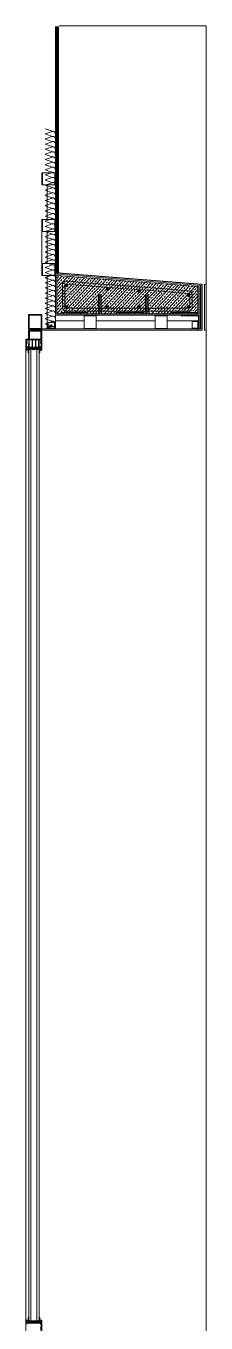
# Model space of a CAD drawing. Header units: metres. Extents: x -175 to 101, y -7 to 93.
# Drawn here: x 100.699 to 101.356, y -2.375 to 2.37 of the extents above; entities that cross this region are included whole.
import ezdxf

# ---------------------------------------------------------------- set-up
doc = ezdxf.new("R2010")
doc.units = ezdxf.units.M
doc.linetypes.add('HIDDEN', pattern=[0.375, 0.25, -0.125])
for name, color, linetype, lineweight, transparency in [('DC_AISLAMIENTO', 14, 'Continuous', 9, 0.3), ('DC_ARMADURA', 251, 'Continuous', 9, 0.3), ('DC_LINEA DISCONTINUA', 251, 'HIDDEN', 9, 0.3), ('DC_SOMBREADO', 252, 'Continuous', 9, 0.4), ('DC_TRANSPARENTE', 251, 'Continuous', 9, 0.4), ('DG_CALLES', 250, 'Continuous', 9, 0.5)]:
    doc.layers.add(name, color=color, linetype=linetype, lineweight=lineweight, transparency=transparency)
doc.layers.add('DC_LINEA', color=251, linetype='Continuous', lineweight=9)

# ---------------------------------------------------------------- blocks, each defined once
blk = doc.blocks.new('AISLM1')
at = {"layer": 'DC_AISLAMIENTO'}
for p, q in [((-6235.44, 2491.68), (-6235.419, 2491.743)), ((-6235.417, 2491.743), (-6235.396, 2491.68))]:
    blk.add_line(p, q, dxfattribs=at)
blk.add_arc((-6235.44, 2491.749), 0.0225, 345, 90, dxfattribs=at)
blk = doc.blocks.new('123123')
at = {"layer": 'DC_ARMADURA'}
h = blk.add_hatch(color=256, dxfattribs=at)
edge = h.paths.add_edge_path()
edge.add_arc((60.5671, 3.0814), 0.005, 0, 360)
h = blk.add_hatch(color=256, dxfattribs=at)
edge = h.paths.add_edge_path()
edge.add_arc((60.7198, 3.0695), 0.005, 0, 360)
h = blk.add_hatch(color=256, dxfattribs=at)
edge = h.paths.add_edge_path()
edge.add_arc((60.834, 3.0606), 0.005, 0, 360)
h = blk.add_hatch(color=256, dxfattribs=at)
edge = h.paths.add_edge_path()
edge.add_arc((61.0141, 3.0467), 0.005, 0, 360)
h = blk.add_hatch(color=256, dxfattribs=at)
edge = h.paths.add_edge_path()
edge.add_arc((60.5678, 3.0028), 0.005, 0, 360)
h = blk.add_hatch(color=256, dxfattribs=at)
edge = h.paths.add_edge_path()
edge.add_arc((60.7186, 3.0028), 0.005, 0, 360)
h = blk.add_hatch(color=256, dxfattribs=at)
edge = h.paths.add_edge_path()
edge.add_arc((60.8335, 3.0028), 0.005, 0, 360)
h = blk.add_hatch(color=256, dxfattribs=at)
edge = h.paths.add_edge_path()
edge.add_arc((61.0143, 3.0028), 0.005, 0, 360)
at = {"layer": 'DC_LINEA', "transparency": 33554610}
h = blk.add_hatch(color=256, dxfattribs=at)
h.dxf.hatch_style = 1
edge = h.paths.add_edge_path()
edge.add_arc((60.5443, 3.1331), 0.00612, 183.7676, 259.61)
edge.add_line((60.5432, 3.127), (60.5382, 3.1274))
edge.add_line((60.5382, 3.1274), (60.5382, 3.1327))
h = blk.add_hatch(color=256, dxfattribs=at)
h.dxf.hatch_style = 1
edge = h.paths.add_edge_path()
edge.add_arc((60.5342, 3.1238), 0.00612, 183.7676, 259.61)
edge.add_line((60.5331, 3.1178), (60.5281, 3.1181))
edge.add_line((60.5281, 3.1181), (60.5281, 3.1234))
at = {"layer": 'DC_SOMBREADO', "linetype": 'Continuous', "true_color": 0x000000, "transparency": 33554495}
h = blk.add_hatch(dxfattribs=at)
h.set_pattern_fill('BRASS', color=18, scale=0.0025, angle=47)
h.set_pattern_definition([(47, (6278.254386, -2497.886408), (-0.011610240013, 0.010826723966), []), (47, (6278.24858, -2497.880995), (-0.011610240013, 0.010826723966), [0.0079375, -0.00396875])])
h.paths.add_polyline_path([(60.5331, 3.1178), (61.0481, 3.0774), (61.0481, 2.9774), (60.5331, 2.9774)])
at = {"layer": 'DG_CALLES', "linetype": 'Continuous', "true_color": 0x636466, "transparency": 33554483}
h = blk.add_hatch(color=251, dxfattribs=at)
h.dxf.hatch_style = 1
h.paths.add_polyline_path([(61.0481, 3.0774), (61.0531, 3.0769), (61.0531, 2.9724), (60.5281, 2.9724), (60.5281, 3.1182), (60.5331, 3.1178), (60.5331, 2.9774), (61.0481, 2.9774)])
blk.add_line((60.4332, 2.9141), (60.4749, 2.9141))
blk.add_lwpolyline([(60.4332, 2.9141), (60.4332, 2.8851), (60.4749, 2.8851)])
for points in [[(60.4321, 2.8819), (60.4427, 2.8819), (60.4427, 2.8561), (60.4321, 2.8561)], [(60.4549, 2.8561), (60.4443, 2.8561), (60.4443, 2.8819), (60.4549, 2.8819)], [(60.4559, 2.8819), (60.4665, 2.8819), (60.4665, 2.8561), (60.4559, 2.8561)]]:
    blk.add_lwpolyline(points, close=True)
at = {"layer": 'DC_ARMADURA', "ltscale": 0.2}
for p, q in [((60.5536, 2.9995), (60.5536, 3.0853)), ((61.017, 3.0615), (60.5643, 3.0967)), ((61.0164, 3.0515), (60.5651, 3.0866)), ((60.5621, 3.0836), (60.562, 3.0012)), ((61.0192, 3.0482), (61.0193, 3.0012)), ((61.0276, 2.9995), (61.0277, 3.0494)), ((61.0159, 2.9978), (60.5653, 2.9978)), ((61.0159, 2.9878), (60.5653, 2.9878))]:
    blk.add_line(p, q, dxfattribs=at)
for centre in [(60.5671, 3.0814), (60.7198, 3.0695), (60.834, 3.0606), (61.0141, 3.0467), (60.5678, 3.0028), (60.7186, 3.0028), (60.8335, 3.0028), (61.0143, 3.0028)]:
    blk.add_circle(centre, 0.005, dxfattribs=at)
for centre, radius, start, end in [((60.5653, 3.0851), 0.0117, 94.7636, 180.2813), ((60.5652, 3.0835), 0.00311, 91.0654, 184.2186), ((61.0159, 3.0482), 0.00332, 359.8358, 85.3543), ((61.0151, 3.0491), 0.0126, 359.8255, 81.877), ((60.5653, 2.9995), 0.0117, 180, 270), ((60.5653, 3.0012), 0.00333, 180, 270), ((61.0159, 3.0012), 0.00333, 270, 0), ((61.0159, 2.9995), 0.0117, 270, 0)]:
    blk.add_arc(centre, radius, start, end, dxfattribs=at)
at = {"layer": 'DC_LINEA', "linetype": 'Continuous'}
for p, q in [((61.0781, 3.085), (61.0781, 4.0307)), ((60.4981, 3.3224), (60.4981, 3.449)), ((60.4781, 3.1224), (60.4781, 3.3234)), ((60.4981, 3.1623), (60.4981, 3.2782)), ((60.4981, 2.9224), (60.4981, 3.1182)), ((60.5281, 3.1182), (60.5331, 3.1178)), ((61.0481, 3.0774), (60.5331, 3.1178)), ((60.535, 3.1227), (61.0572, 3.0816)), ((61.0731, 3.0854), (61.0731, 2.9174)), ((61.0731, 3.0854), (61.0781, 3.085)), ((61.0781, 3.085), (61.0781, 2.9174)), ((61.0481, 3.0774), (61.0531, 3.0769)), ((61.0531, 3.0769), (61.0531, 2.9724)), ((61.0581, 3.0806), (61.0581, 2.9233)), ((61.0531, 2.9724), (61.0531, 2.9922)), ((60.5281, 2.9724), (61.0231, 2.9724)), ((60.5281, 2.9724), (60.5281, 2.9224)), ((60.5281, 2.9524), (60.6326, 2.9524)), ((60.6767, 2.9524), (60.892, 2.9524)), ((60.9361, 2.9524), (61.05, 2.9524)), ((60.9896, 2.9724), (61.0531, 2.9724)), ((61.0781, -1.1154), (61.0781, 2.967)), ((60.43, 2.9224), (61.0458, 2.9224)), ((60.43, 2.9174), (61.0458, 2.9174)), ((60.4981, 2.9307), (60.5281, 2.9307)), ((61.0458, 2.9174), (61.0458, 2.9224)), ((61.0476, 2.9174), (61.0476, 2.9243)), ((61.0476, 2.9174), (61.0631, 2.9174)), ((61.0481, 2.9243), (61.0499, 2.9243)), ((61.0495, 2.9243), (61.0495, 2.9224)), ((61.0495, 2.9224), (61.0531, 2.9224)), ((61.0572, 2.9224), (61.0495, 2.9224)), ((61.0731, 2.9174), (61.0781, 2.9174))]:
    blk.add_line(p, q, dxfattribs=at)
at = {"layer": 'DC_LINEA', "lineweight": 25}
for p, q in [((61.0486, 2.9492), (61.0504, 2.9492)), ((60.5013, 2.9242), (60.5013, 2.9224)), ((60.525, 2.9242), (60.525, 2.9224)), ((61.0486, 2.9255), (61.0504, 2.9255))]:
    blk.add_line(p, q, dxfattribs=at)
at = {"layer": 'DC_LINEA'}
blk.add_line((60.43, 2.9174), (60.4781, 2.9174), dxfattribs=at)
at = {"layer": 'DC_LINEA', "color": 7, "lineweight": 0}
for p, q in [((60.4749, 2.9141), (60.4749, 2.8851)), ((60.4305, 2.8017), (60.4305, 1.0479)), ((60.4385, 1.0479), (60.4385, 2.8017)), ((60.4601, 2.8017), (60.4601, 1.0479)), ((60.4681, 1.0479), (60.4681, 2.8017)), ((60.4305, -0.6613), (60.4305, 1.0479)), ((60.4385, 1.0479), (60.4385, -0.6613)), ((60.4601, -0.6613), (60.4601, 1.0479)), ((60.4681, 1.0479), (60.4681, -0.6613))]:
    blk.add_line(p, q, dxfattribs=at)
at = {"layer": 'DC_LINEA', "lineweight": 25}
for points in [[(60.5281, 4.0289), (60.5281, 3.3734)], [(60.5332, 4.0289), (60.5332, 3.3734)], [(60.5382, 4.0289), (60.5382, 3.3734)], [(60.5281, 3.3734), (60.5281, 3.1182)], [(60.5332, 3.3734), (60.5332, 3.1246)], [(61.0486, 2.9492), (61.0486, 2.9255)], [(60.525, 2.9242), (60.5013, 2.9242)]]:
    blk.add_lwpolyline(points, dxfattribs=at)
at = {"layer": 'DC_LINEA', "lineweight": 15}
for points in [[(60.4781, 3.449), (60.4808, 3.449), (60.4808, 3.4932), (60.4781, 3.4932)], [(60.4781, 3.449), (60.4781, 3.4932)], [(60.4808, 3.4932), (60.5281, 3.4932), (60.5281, 3.449), (60.4808, 3.449)], [(60.5264, 3.4932), (60.5264, 3.449)], [(60.4781, 3.2782), (60.4808, 3.2782), (60.4808, 3.3224), (60.4781, 3.3224)], [(60.4781, 3.2782), (60.4781, 3.3224)], [(60.4808, 3.3224), (60.5281, 3.3224), (60.5281, 3.2782), (60.4808, 3.2782)], [(60.5264, 3.3224), (60.5264, 3.2782)], [(60.4781, 3.1182), (60.4808, 3.1182), (60.4808, 3.1623), (60.4781, 3.1623)], [(60.4781, 3.1182), (60.4781, 3.1623)], [(60.4808, 3.1623), (60.5281, 3.1623), (60.5281, 3.1182), (60.4808, 3.1182)], [(60.5264, 3.1623), (60.5264, 3.1182)], [(60.6326, 2.9724), (60.6326, 2.9697), (60.6767, 2.9697), (60.6767, 2.9724)], [(60.6326, 2.9724), (60.6767, 2.9724)], [(60.6767, 2.9697), (60.6767, 2.9224), (60.6326, 2.9224), (60.6326, 2.9697)], [(60.8925, 2.9724), (60.8925, 2.9697), (60.9367, 2.9697), (60.9367, 2.9724)], [(60.8925, 2.9724), (60.9367, 2.9724)], [(60.9367, 2.9697), (60.9367, 2.9224), (60.8925, 2.9224), (60.8925, 2.9697)], [(60.6767, 2.9241), (60.6326, 2.9241)], [(60.9367, 2.9241), (60.8925, 2.9241)]]:
    blk.add_lwpolyline(points, dxfattribs=at)
at = {"layer": 'DC_LINEA', "lineweight": 25}
blk.add_lwpolyline([(60.5382, 3.3734), (60.5382, 3.1274), (61.062, 3.0863, -0.39143), (61.0631, 3.085), (61.0631, 2.9174)], format="xyb", dxfattribs=at)
at = {"layer": 'DC_LINEA'}
for points in [[(60.5382, 3.1327, 0.343558), (60.5432, 3.127), (60.5382, 3.1274)], [(60.5281, 3.1234, 0.343558), (60.5331, 3.1178), (60.5281, 3.1181)]]:
    blk.add_lwpolyline(points, format="xyb", close=True, dxfattribs=at)
at = {"layer": 'DC_LINEA', "linetype": 'Continuous'}
for points in [[(61.0531, 3.0769), (61.0531, 2.9724), (60.5281, 2.9724), (60.5281, 3.1182)], [(61.0481, 3.0774), (61.0481, 2.9774), (60.5331, 2.9774), (60.5331, 3.1178)], [(61.0504, 2.9697), (60.9879, 2.9697), (60.9879, 2.9724), (61.0531, 2.9724), (61.0531, 2.9705)], [(61.0531, 2.9705), (61.0531, 2.9229), (61.0504, 2.9229), (61.0504, 2.9697)]]:
    blk.add_lwpolyline(points, dxfattribs=at)
at = {"layer": 'DC_LINEA', "lineweight": 25}
for points in [[(60.4781, 2.9734), (60.43, 2.9734), (60.43, 2.9224), (60.4781, 2.9224)], [(60.4769, 2.9722), (60.431, 2.9722), (60.431, 2.9236), (60.4769, 2.9236)]]:
    blk.add_lwpolyline(points, close=True, dxfattribs=at)
at = {"layer": 'DC_LINEA', "color": 7, "lineweight": 0}
for points in [[(60.475, 2.8819), (60.4681, 2.8819), (60.4681, 2.8561), (60.4718, 2.8561), (60.4718, 2.8545), (60.4268, 2.8545), (60.4268, 2.8561), (60.4305, 2.8561), (60.4305, 2.8819), (60.4236, 2.8819), (60.4236, 2.8735), (60.4247, 2.8735), (60.4247, 2.8703), (60.4236, 2.8703), (60.4236, 2.8714), (60.4226, 2.8714), (60.4226, 2.8566), (60.4236, 2.8566), (60.4236, 2.8582), (60.4247, 2.8582), (60.4247, 2.8519), (60.4236, 2.8519), (60.4236, 2.8535), (60.4226, 2.8535), (60.4226, 2.8461), (60.4236, 2.8461), (60.4236, 2.8476), (60.4242, 2.8476), (60.4247, 2.8476), (60.4247, 2.8445), (60.4205, 2.8445), (60.4205, 2.8851), (60.43, 2.8851), (60.43, 2.9174)], [(60.475, 2.8819), (60.475, 2.8735), (60.4739, 2.8735), (60.4739, 2.8703), (60.475, 2.8703), (60.475, 2.8714), (60.476, 2.8714), (60.476, 2.8566), (60.475, 2.8566), (60.475, 2.8582), (60.4739, 2.8582), (60.4739, 2.8519), (60.475, 2.8519), (60.475, 2.8535), (60.476, 2.8535), (60.476, 2.8461), (60.475, 2.8461), (60.475, 2.8476), (60.4744, 2.8476), (60.4739, 2.8476), (60.4739, 2.8445), (60.4781, 2.8445), (60.4781, 2.8851), (60.4781, 2.9174)], [(60.4385, 2.8466), (60.4305, 2.8466), (60.4305, 2.8017)], [(60.4385, 2.8017), (60.4385, 2.8466), (60.4496, 2.8461), (60.4601, 2.8466), (60.4601, 2.8017)], [(60.4681, 2.8017), (60.4681, 2.8466), (60.4601, 2.8466)], [(60.4385, -0.7062), (60.4305, -0.7062), (60.4305, -0.6613)], [(60.4385, -0.6613), (60.4385, -0.7062), (60.4496, -0.7057), (60.4601, -0.7062), (60.4601, -0.6613)], [(60.4681, -0.6613), (60.4681, -0.7062), (60.4601, -0.7062)], [(60.4718, -0.7157), (60.4718, -0.7141), (60.4268, -0.7141), (60.4268, -0.7157)], [(60.4247, -0.7179), (60.4247, -0.7115), (60.4236, -0.7115), (60.4236, -0.7131), (60.4226, -0.7131), (60.4226, -0.7057), (60.4236, -0.7057), (60.4236, -0.7073), (60.4242, -0.7073), (60.4247, -0.7073), (60.4247, -0.7041), (60.4205, -0.7041), (60.4205, -0.7447)], [(60.475, -0.7415), (60.475, -0.7331), (60.4739, -0.7331), (60.4739, -0.7299), (60.475, -0.7299), (60.475, -0.731), (60.476, -0.731), (60.476, -0.7163), (60.475, -0.7163), (60.475, -0.7179), (60.4739, -0.7179), (60.4739, -0.7115), (60.475, -0.7115), (60.475, -0.7131), (60.476, -0.7131), (60.476, -0.7057), (60.475, -0.7057), (60.475, -0.7073), (60.4744, -0.7073), (60.4739, -0.7073), (60.4739, -0.7041), (60.4781, -0.7041), (60.4781, -0.7447), (60.4781, -0.777)]]:
    blk.add_lwpolyline(points, dxfattribs=at)
for points in [[(60.4448, 2.8492), (60.4432, 2.8503), (60.4385, 2.8503), (60.4369, 2.8492), (60.4295, 2.8492), (60.4295, 2.8344), (60.4279, 2.8344), (60.4279, 2.8529), (60.4707, 2.8529), (60.4707, 2.8344), (60.4691, 2.8344), (60.4691, 2.8492), (60.4617, 2.8492), (60.4607, 2.8503), (60.4554, 2.8503), (60.4538, 2.8492)], [(60.4448, -0.7089), (60.4432, -0.7099), (60.4385, -0.7099), (60.4369, -0.7089), (60.4295, -0.7089), (60.4295, -0.694), (60.4279, -0.694), (60.4279, -0.7126), (60.4707, -0.7126), (60.4707, -0.694), (60.4691, -0.694), (60.4691, -0.7089), (60.4617, -0.7089), (60.4607, -0.7099), (60.4554, -0.7099), (60.4538, -0.7089)]]:
    blk.add_lwpolyline(points, close=True, dxfattribs=at)
at = {"layer": 'DC_LINEA', "color": 8, "lineweight": 5, "true_color": 0x767676}
for points in [[(60.4279, 2.8492), (60.4279, 2.8498)], [(60.4279, -0.7089), (60.4279, -0.7094)]]:
    blk.add_lwpolyline(points, dxfattribs=at)
at = {"layer": 'DC_LINEA', "color": 8, "lineweight": 0, "true_color": 0x767676}
for points in [[(60.4205, 2.8445), (60.4205, 2.8017), (60.4205, 1.0479)], [(60.4205, -0.7041), (60.4205, -0.6613), (60.4205, 1.0479)]]:
    blk.add_lwpolyline(points, dxfattribs=at)
at = {"layer": 'DC_LINEA DISCONTINUA', "linetype": 'Continuous'}
for p, q in [((60.5373, 3.1267), (60.5332, 3.1246)), ((60.5373, 3.1267), (60.535, 3.1227)), ((60.5382, 3.1274), (60.5373, 3.1267))]:
    blk.add_line(p, q, dxfattribs=at)
at = {"layer": 'DC_LINEA DISCONTINUA', "ltscale": 0.0004, "transparency": 33554559}
blk.add_line((61.0481, 2.9824), (60.5331, 2.9824), dxfattribs=at)
for points in [[(60.69, 2.9824), (60.69, 3.0474), (60.685, 3.0474), (60.685, 2.9824)], [(60.695, 2.9824), (60.695, 3.0474), (60.69, 3.0474), (60.69, 2.9824)], [(60.8565, 2.9824), (60.8565, 3.0474), (60.8615, 3.0474), (60.8615, 2.9824)], [(60.8615, 2.9824), (60.8615, 3.0474), (60.8665, 3.0474), (60.8665, 2.9824)]]:
    blk.add_lwpolyline(points, dxfattribs=at)
at = {"layer": 'DC_TRANSPARENTE', "linetype": 'Continuous'}
for p, q in [((61.0781, 4.0307), (60.5418, 4.0307)), ((61.0481, 3.0774), (60.5331, 3.1178)), ((61.0581, 3.0806), (61.0572, 3.0816)), ((61.0581, 2.9233), (61.0572, 2.9224)), ((60.43, 2.8599), (60.43, 2.8674))]:
    blk.add_line(p, q, dxfattribs=at)
at = {"layer": 'DC_TRANSPARENTE', "transparency": 33554508}
for points in [[(60.525, 2.9456), (60.5013, 2.9456), (60.5013, 2.9242)], [(60.525, 2.9455), (60.525, 2.9242)], [(61.0272, 2.9492), (61.0272, 2.9255), (61.0486, 2.9255)], [(61.0273, 2.9492), (61.0486, 2.9492)]]:
    blk.add_lwpolyline(points, dxfattribs=at)
for radius in [0.00278, 0.000695]:
    blk.add_circle((60.5134, 2.935), radius, dxfattribs=at)
at = {"layer": 'DC_AISLAMIENTO', "linetype": 'Continuous', "rotation": 270}
for p, xscale, yscale, zscale in [((-977.7094, 2601.7346), -0.4166664258867377, 0.4166664258867377, 0.4166664258867377), ((-977.7094, 2601.7158), -0.4166664258867377, 0.4166664258867377, 0.4166664258867377), ((-977.7094, 2601.6971), -0.4166664258867377, 0.4166664258867377, 0.4166664258867377), ((-977.7094, 2601.6783), -0.4166664258867377, 0.4166664258867377, 0.4166664258867377), ((-977.7094, 2601.6596), -0.4166664258867377, 0.4166664258867377, 0.4166664258867377), ((-977.7094, 2601.6408), -0.4166664258867377, 0.4166664258867377, 0.4166664258867377), ((-977.7094, 2601.6221), -0.4166664258867377, 0.4166664258867377, 0.4166664258867377), ((-977.7094, 2601.6033), -0.4166664258867377, 0.4166664258867377, 0.4166664258867377), ((-977.7094, 2601.5846), -0.4166664258867377, 0.4166664258867377, 0.4166664258867377), ((-977.7094, 2601.5658), -0.4166664258867377, 0.4166664258867377, 0.4166664258867377), ((-977.7094, 2601.5471), -0.4166664258867377, 0.4166664258867377, 0.4166664258867377), ((-977.7094, 2601.5283), -0.4166664258867377, 0.4166664258867377, 0.4166664258867377), ((-977.7094, 2601.5096), -0.4166664258867377, 0.4166664258867377, 0.4166664258867377), ((-977.7094, 2601.4908), -0.4166664258867377, 0.4166664258867377, 0.4166664258867377), ((-977.7094, 2601.4721), -0.4166664258867377, 0.4166664258867377, 0.4166664258867377), ((-977.7094, 2601.4523), -0.4166664258867381, 0.4166664258867381, 0.4166664258867381), ((-977.7094, 2601.4335), -0.4166664258867381, 0.4166664258867381, 0.4166664258867381), ((-977.7094, 2601.4148), -0.4166664258867381, 0.4166664258867381, 0.4166664258867381), ((-977.7094, 2601.396), -0.4166664258867381, 0.4166664258867381, 0.4166664258867381), ((-977.7094, 2601.3773), -0.4166664258867381, 0.4166664258867381, 0.4166664258867381), ((-977.7094, 2601.3585), -0.4166664258867381, 0.4166664258867381, 0.4166664258867381), ((-977.7094, 2601.3398), -0.4166664258867381, 0.4166664258867381, 0.4166664258867381), ((-977.7094, 2601.321), -0.4166664258867381, 0.4166664258867381, 0.4166664258867381), ((-977.7094, 2601.3023), -0.4166664258867381, 0.4166664258867381, 0.4166664258867381), ((-977.7094, 2601.2835), -0.4166664258867381, 0.4166664258867381, 0.4166664258867381), ((-977.7094, 2601.2648), -0.4166664258867381, 0.4166664258867381, 0.4166664258867381), ((-977.7094, 2601.246), -0.4166664258867381, 0.4166664258867381, 0.4166664258867381), ((-977.7094, 2601.2273), -0.4166664258867381, 0.4166664258867381, 0.4166664258867381), ((-977.7094, 2601.2085), -0.4166664258867381, 0.4166664258867381, 0.4166664258867381), ((-977.7094, 2601.1898), -0.4166664258867381, 0.4166664258867381, 0.4166664258867381), ((-977.7094, 2601.171), -0.4166664258867381, 0.4166664258867381, 0.4166664258867381), ((-977.7094, 2601.1523), -0.4166664258867381, 0.4166664258867381, 0.4166664258867381), ((-977.7094, 2601.1335), -0.4166664258867381, 0.4166664258867381, 0.4166664258867381), ((-977.7094, 2601.1148), -0.4166664258867381, 0.4166664258867381, 0.4166664258867381), ((-977.7094, 2601.096), -0.4166664258867381, 0.4166664258867381, 0.4166664258867381), ((-977.7094, 2601.0773), -0.4166664258867381, 0.4166664258867381, 0.4166664258867381), ((-977.7094, 2601.0585), -0.4166664258867381, 0.4166664258867381, 0.4166664258867381), ((-977.7094, 2601.0398), -0.4166664258867381, 0.4166664258867381, 0.4166664258867381), ((-977.7094, 2601.021), -0.4166664258867381, 0.4166664258867381, 0.4166664258867381)]:
    blk.add_blockref('AISLM1', p, dxfattribs=dict(at, xscale=xscale, yscale=yscale, zscale=zscale))

msp = doc.modelspace()

# ---------------------------------------------------------------- block references
at = {"layer": 'DC_LINEA'}
msp.add_blockref('123123', (40.2782, -1.6607), dxfattribs=at)

doc.saveas('drawing.dxf')
